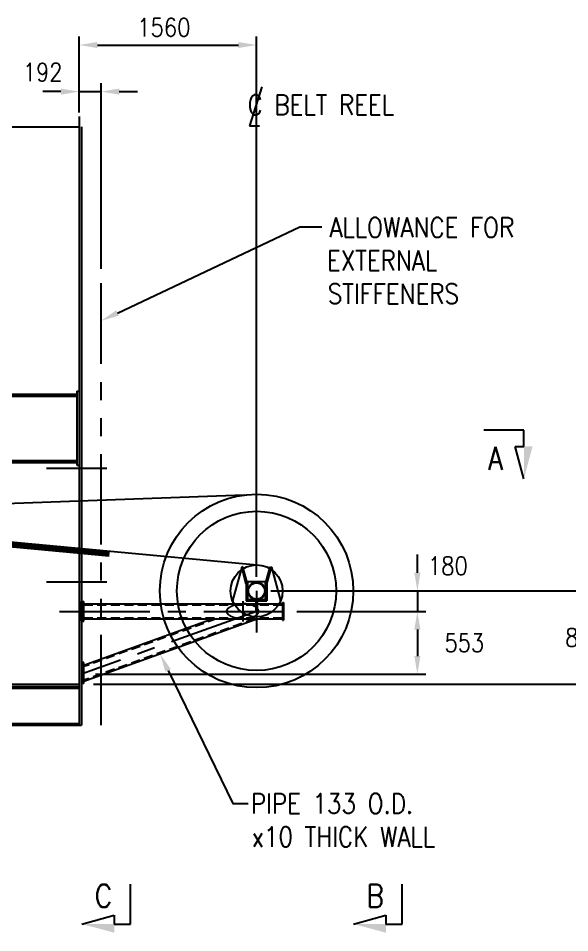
# Model space of a CAD drawing. Extents: x 0 to 45720, y 0 to 30480.
# Drawn here: x 12922 to 17770, y 8851 to 16890 of the extents above; entities that cross this region are included whole.
import ezdxf
from ezdxf.enums import TextEntityAlignment as Align

# ---------------------------------------------------------------- set-up
doc = ezdxf.new("R2010")
doc.units = 0
doc.header["$LTSCALE"] = 25
for name, pattern in [('CENTER', [50.8, 31.75, -6.35, 6.35, -6.35]), ('HIDDEN', [9.525, 6.35, -3.175]), ('HIDDEN2', [4.7625, 3.175, -1.5875]), ('PHANTOM', [63.5, 31.75, -6.35, 6.35, -6.35, 6.35, -6.35])]:
    doc.linetypes.add(name, pattern=pattern)
doc.layers.get('DEFPOINTS').update_dxf_attribs({"linetype": 'CONTINUOUS'})
for name, color, linetype in [('EMS_CL', 1, 'CENTER'), ('EMS_DIM', 3, 'CONTINUOUS'), ('EMS_GRAY', 252, 'CONTINUOUS'), ('EMS_HF', 3, 'HIDDEN2'), ('EMS_HIDDEN', 3, 'HIDDEN'), ('EMS_OBJECT', 2, 'CONTINUOUS'), ('EMS_PHANTOM', 3, 'PHANTOM'), ('EMS_REV', 7, 'CONTINUOUS'), ('EMS_SECTIONARROWS', 7, 'CONTINUOUS'), ('EMS_SHIPSTRUCTURE', 151, 'CONTINUOUS')]:
    doc.layers.add(name, color=color, linetype=linetype)
doc.styles.add('EMS', font='Romans.shx', dxfattribs={"width": 0.85, "height": 160})
doc.dimstyles.get("Standard").update_dxf_attribs({"dimtxt": 2.5, "dimasz": 2.5, "dimexe": 1.25, "dimexo": 0.625, "dimtad": 1, "dimcen": 2.5, "dimazin": 3, "dimtfac": 1, "dimtmove": 0, "dimatfit": 3})

# ---------------------------------------------------------------- blocks, each defined once
blk = doc.blocks.new('*U80')
at = {"layer": 'EMS_OBJECT', "style": 'EMS', "width": 0.85}
for s, p in [('ALLOWANCE FOR', (15656.8, 14964.4)), ('EXTERNAL', (15635.6, 14672.7)), ('STIFFENERS', (15642.6, 14381.1))]:
    blk.add_text(s, height=175, dxfattribs=at).set_placement(p)
blk = doc.blocks.new('*U105')
at = {"layer": 'EMS_DIM', "color": 0, "style": 'EMS', "width": 0.85}
blk.add_text('192', height=160, dxfattribs=at).set_placement((12961.4, 16335.8))
blk = doc.blocks.new('*D38')
at = {"layer": 'DEFPOINTS', "color": 0}
for p in [(13649.3, 16245.2), (13457, 15936.2), (13649.3, 14562.9)]:
    blk.add_point(p, dxfattribs=at)
at = {"layer": 'EMS_DIM', "color": 0}
for p, q in [((13457, 16061.2), (13457, 16320.2)), ((13649.3, 14687.9), (13649.3, 16320.2)), ((13297, 16245.2), (13137, 16245.2)), ((13457, 16245.2), (13649.3, 16245.2)), ((13809.3, 16245.2), (13969.3, 16245.2))]:
    blk.add_line(p, q, dxfattribs=at)
for points in [[(13297, 16271.8), (13297, 16218.5), (13457, 16245.2)], [(13809.3, 16271.8), (13809.3, 16218.5), (13649.3, 16245.2)]]:
    blk.add_solid(points, dxfattribs=at)
at = {"layer": 'EMS_REV'}
blk.add_blockref('*U105', (0, 0), dxfattribs=at)
blk = doc.blocks.new('*U106')
at = {"layer": 'EMS_DIM', "color": 0, "style": 'EMS', "width": 0.85}
blk.add_text('1560', height=160, dxfattribs=at).set_placement((13968.3, 16729.9))
blk = doc.blocks.new('*D39')
at = {"layer": 'DEFPOINTS', "color": 0}
for p in [(15017, 16654.9), (13457, 15936.2), (15017, 11855.7)]:
    blk.add_point(p, dxfattribs=at)
at = {"layer": 'EMS_DIM', "color": 0}
for p, q in [((13457, 16061.2), (13457, 16729.9)), ((15017, 11980.7), (15017, 16729.9)), ((13617, 16654.9), (14857, 16654.9))]:
    blk.add_line(p, q, dxfattribs=at)
for points in [[(13617, 16681.5), (13617, 16628.2), (13457, 16654.9)], [(14857, 16681.5), (14857, 16628.2), (15017, 16654.9)]]:
    blk.add_solid(points, dxfattribs=at)
at = {"layer": 'EMS_REV'}
blk.add_blockref('*U106', (0, 0), dxfattribs=at)
blk = doc.blocks.new('ARROW')
at = {"layer": 'EMS_SECTIONARROWS', "color": 7}
for p, q in [((0, 0), (0, 0.2765)), ((-0.337, 0), (-0.112, 0.0603)), ((-0.112, 0.0603), (-0.112, 0)), ((-0.112, 0), (0, 0))]:
    blk.add_line(p, q, dxfattribs=at)
at = {"layer": 'EMS_SECTIONARROWS', "color": 3}
blk.add_solid([(-0.337, 0), (-0.112, -0.0603), (-0.112, 0)], dxfattribs=at)
blk = doc.blocks.new('*U121')
at = {"layer": 'EMS_DIM', "color": 0, "style": 'EMS', "width": 0.85}
blk.add_text('820', height=160, dxfattribs=at).set_placement((17729.5, 11366))
blk = doc.blocks.new('*D32')
at = {"layer": 'DEFPOINTS', "color": 0}
for p in [(15017, 11855.7), (17923.8, 11855.7), (13456.9, 11036.2)]:
    blk.add_point(p, dxfattribs=at)
at = {"layer": 'EMS_DIM', "color": 0}
for p, q in [((15142, 11855.7), (17998.8, 11855.7)), ((17923.8, 11695.7), (17923.8, 11601)), ((17923.8, 11196.2), (17923.8, 11291)), ((13581.9, 11036.2), (17998.8, 11036.2))]:
    blk.add_line(p, q, dxfattribs=at)
for points in [[(17897.2, 11695.7), (17950.5, 11695.7), (17923.8, 11855.7)], [(17897.2, 11196.2), (17950.5, 11196.2), (17923.8, 11036.2)]]:
    blk.add_solid(points, dxfattribs=at)
at = {"layer": 'EMS_REV'}
blk.add_blockref('*U121', (0, 0), dxfattribs=at)
blk = doc.blocks.new('*U107')
at = {"layer": 'EMS_DIM', "color": 0, "style": 'EMS', "width": 0.85}
blk.add_text('180', height=160, dxfattribs=at).set_placement((16523.8, 11996))
blk = doc.blocks.new('*D33')
at = {"layer": 'DEFPOINTS', "color": 0}
for p in [(15017, 11855.7), (15244.6, 11676.2), (16430.5, 11676.2)]:
    blk.add_point(p, dxfattribs=at)
at = {"layer": 'EMS_DIM', "color": 0}
for p, q in [((16430.5, 12015.7), (16430.5, 12175.7)), ((15142, 11855.7), (16505.5, 11855.7)), ((16430.5, 11855.7), (16430.5, 11676.2)), ((15369.6, 11676.2), (16505.5, 11676.2)), ((16430.5, 11516.2), (16430.5, 11356.2))]:
    blk.add_line(p, q, dxfattribs=at)
for points in [[(16403.8, 12015.7), (16457.2, 12015.7), (16430.5, 11855.7)], [(16403.8, 11516.2), (16457.2, 11516.2), (16430.5, 11676.2)]]:
    blk.add_solid(points, dxfattribs=at)
at = {"layer": 'EMS_REV'}
blk.add_blockref('*U107', (0, 0), dxfattribs=at)
blk = doc.blocks.new('*U120')
at = {"layer": 'EMS_DIM', "color": 0, "style": 'EMS', "width": 0.85}
blk.add_text('553', height=160, dxfattribs=at).set_placement((16668.7, 11319.9))
blk = doc.blocks.new('*D34')
at = {"layer": 'DEFPOINTS', "color": 0}
for p in [(15244.6, 11676.2), (13477, 11123.6), (16430.5, 11123.6)]:
    blk.add_point(p, dxfattribs=at)
at = {"layer": 'EMS_DIM', "color": 0}
for p, q in [((15369.6, 11676.2), (16505.5, 11676.2)), ((16430.5, 11516.2), (16430.5, 11283.6)), ((13602, 11123.6), (16505.5, 11123.6))]:
    blk.add_line(p, q, dxfattribs=at)
for points in [[(16403.8, 11516.2), (16457.2, 11516.2), (16430.5, 11676.2)], [(16403.8, 11283.6), (16457.2, 11283.6), (16430.5, 11123.6)]]:
    blk.add_solid(points, dxfattribs=at)
at = {"layer": 'EMS_REV'}
blk.add_blockref('*U120', (0, 0), dxfattribs=at)
blk = doc.blocks.new('*U92')
at = {"layer": 'EMS_OBJECT', "style": 'EMS', "width": 0.85}
for s, p in [('PIPE 133 O.D.', (14966.3, 9898.9)), ('x10 THICK WALL', (14973.3, 9607.3))]:
    blk.add_text(s, height=175, dxfattribs=at).set_placement(p)
blk = doc.blocks.new('*U93')
at = {"layer": 'EMS_DIM'}
blk.add_lwpolyline([(14238.7, 11157.3), (14807.7, 9987.8), (14942.9, 9987.8)], dxfattribs=at)
blk.add_solid([(14214.7, 11145.6), (14168.7, 11301.2), (14262.7, 11168.9)], dxfattribs=at)
blk = doc.blocks.new('*U95')
at = {"layer": 'EMS_DIM'}
blk.add_lwpolyline([(13794, 14298.9), (15398.6, 15057.7), (15591.3, 15057.7)], dxfattribs=at)
blk.add_solid([(13805.4, 14274.8), (13649.3, 14230.5), (13782.6, 14323)], dxfattribs=at)
blk = doc.blocks.new('A$C7DA638E0')
at = {"layer": 'EMS_HIDDEN'}
for p, q in [((3954.1, 436), (4071.9, 436)), ((4427.1, -136), (4309.4, -136))]:
    blk.add_line(p, q, dxfattribs=at)
at = {"layer": 'EMS_OBJECT'}
for p, q in [((0, 450), (5469, 450)), ((0, 436), (3954.1, 436)), ((1672.4, -136), (1672.4, 436)), ((1684.4, -136), (1684.4, 436)), ((2060.4, -136), (2060.4, 436)), ((2072.4, -136), (2072.4, 436)), ((2436.7, -136), (2436.7, 436)), ((2448.7, -136), (2448.7, 436)), ((4068.7, 441.1), (3951, 441.1)), ((4312.5, -141.1), (3951, 441.1)), ((4430.2, -141.1), (4068.7, 441.1)), ((4071.9, 436), (5469, 436)), ((5469, 475), (5469, -175)), ((5469, 475), (5489, 475)), ((5489, 475), (5489, -175)), ((-200, -136), (4309.4, -136)), ((-200, -150), (5469, -150)), ((4312.5, -141.1), (4430.2, -141.1)), ((4427.1, -136), (5469, -136)), ((5469, -175), (5489, -175))]:
    blk.add_line(p, q, dxfattribs=at)
blk = doc.blocks.new('A$C43065EBA')
at = {"layer": 'EMS_OBJECT'}
for p, q in [((3204.6, 3955.5), (3204.6, -1395.7)), ((989.8, -822.7), (659.8, -822.7)), ((659.8, -822.7), (659.8, -834.7)), ((989.8, -834.7), (659.8, -834.7)), ((754.8, -1035.7), (754.8, -834.7)), ((764.8, -1035.7), (764.8, -834.7)), ((884.8, -1035.7), (884.8, -834.7)), ((894.8, -1035.7), (894.8, -834.7)), ((989.8, -822.7), (989.8, -834.7)), ((2064.8, -822.7), (1734.8, -822.7)), ((1734.8, -822.7), (1734.8, -834.7)), ((2064.8, -834.7), (1734.8, -834.7)), ((1829.8, -1035.7), (1829.8, -834.7)), ((1839.8, -1035.7), (1839.8, -834.7)), ((1959.8, -1035.7), (1959.8, -834.7)), ((1969.8, -1035.7), (1969.8, -834.7)), ((2064.8, -822.7), (2064.8, -834.7)), ((2574.8, -822.7), (2404.8, -822.7)), ((2404.8, -834.7), (2404.8, -822.7)), ((2574.8, -834.7), (2404.8, -834.7)), ((2419.8, -1035.7), (2419.8, -834.7)), ((2429.8, -1035.7), (2429.8, -834.7)), ((2549.8, -1035.7), (2549.8, -834.7)), ((2559.8, -1035.7), (2559.8, -834.7)), ((2574.8, -834.7), (2574.8, -822.7)), ((-125.2, -1035.7), (3204.6, -1035.7)), ((-117.1, -1055.7), (3204.6, -1055.7)), ((-111.4, -1069.7), (3204.6, -1069.7)), ((15.8, -1381.7), (3204.6, -1381.7)), ((21.5, -1395.7), (3204.6, -1395.7))]:
    blk.add_line(p, q, dxfattribs=at)
blk = doc.blocks.new('A$C4ED973F3')
at = {"layer": 'EMS_CL'}
for p, q in [((0, 0), (0, -365.3)), ((-122, -90.2), (-122, -268.5)), ((-1732.7, -179.5), (227.6, -179.5)), ((0, -179.5), (-1540, -732.1))]:
    blk.add_line(p, q, dxfattribs=at)
at = {"layer": 'EMS_GRAY'}
blk.add_lwpolyline([(-79.4, 79.4), (-79.4, -79.4), (79.4, -79.4), (79.4, 79.4)], close=True, dxfattribs=at)
for radius in [850, 700, 228.6]:
    blk.add_circle((0, 0), radius, dxfattribs=at)
at = {"layer": 'EMS_HF'}
for p, q in [((-1520, -123), (227.6, -123)), ((-1520, -236), (227.6, -236)), ((-352.6, -246), (-1520, -664.9)), ((-18, -246), (-1520, -785))]:
    blk.add_line(p, q, dxfattribs=at)
blk.add_polyline3d([(-122, -246, 0), (-125.4, -246, 0), (-128.8, -245.9, 0), (-132.2, -245.8, 0), (-135.6, -245.7, 0), (-139, -245.5, 0), (-142.4, -245.3, 0), (-145.8, -245, 0), (-149.1, -244.7, 0), (-152.5, -244.4, 0), (-155.8, -244, 0), (-159.1, -243.6, 0), (-162.4, -243.1, 0), (-165.6, -242.6, 0), (-168.8, -242.1, 0), (-172, -241.5, 0), (-175.2, -240.9, 0), (-178.3, -240.3, 0), (-181.4, -239.6, 0), (-184.5, -238.9, 0), (-187.5, -238.1, 0), (-190.5, -237.4, 0), (-193.5, -236.5, 0), (-196.4, -235.7, 0), (-199.2, -234.8, 0), (-202, -233.9, 0), (-204.8, -232.9, 0), (-207.5, -231.9, 0), (-210.2, -230.9, 0), (-212.8, -229.9, 0), (-215.3, -228.8, 0), (-217.8, -227.7, 0), (-220.3, -226.5, 0), (-222.7, -225.4, 0), (-225, -224.2, 0), (-227.2, -222.9, 0), (-229.4, -221.7, 0), (-231.6, -220.4, 0), (-233.6, -219.1, 0), (-235.6, -217.8, 0), (-237.6, -216.4, 0), (-239.4, -215.1, 0), (-241.2, -213.7, 0), (-242.9, -212.3, 0), (-244.6, -210.8, 0), (-246.2, -209.4, 0), (-247.6, -207.9, 0), (-249.1, -206.4, 0), (-250.4, -204.9, 0), (-251.7, -203.4, 0), (-252.9, -201.9, 0), (-254, -200.4, 0), (-255, -198.8, 0), (-256, -197.2, 0), (-256.8, -195.7, 0), (-257.6, -194.1, 0), (-258.3, -192.5, 0), (-258.9, -190.9, 0), (-259.5, -189.3, 0), (-259.9, -187.6, 0), (-260.3, -186, 0), (-260.6, -184.4, 0), (-260.8, -182.8, 0), (-260.9, -181.1, 0), (-261, -179.5, 0), (-260.9, -177.9, 0), (-260.8, -176.2, 0), (-260.6, -174.6, 0), (-260.3, -173, 0), (-259.9, -171.4, 0), (-259.5, -169.7, 0), (-258.9, -168.1, 0), (-258.3, -166.5, 0), (-257.6, -164.9, 0), (-256.8, -163.3, 0), (-256, -161.8, 0), (-255, -160.2, 0), (-254, -158.6, 0), (-252.9, -157.1, 0), (-251.7, -155.6, 0), (-250.4, -154.1, 0), (-249.1, -152.6, 0), (-247.6, -151.1, 0), (-246.2, -149.6, 0), (-244.6, -148.2, 0), (-242.9, -146.7, 0), (-241.2, -145.3, 0), (-239.4, -143.9, 0), (-237.6, -142.6, 0), (-235.6, -141.2, 0), (-233.6, -139.9, 0), (-231.6, -138.6, 0), (-229.4, -137.3, 0), (-227.2, -136.1, 0), (-225, -134.8, 0), (-222.7, -133.6, 0), (-220.3, -132.5, 0), (-217.8, -131.3, 0), (-215.3, -130.2, 0), (-212.8, -129.1, 0), (-210.2, -128.1, 0), (-207.5, -127.1, 0), (-204.8, -126.1, 0), (-202, -125.1, 0), (-199.2, -124.2, 0), (-196.4, -123.3, 0), (-193.5, -122.5, 0), (-190.5, -121.6, 0), (-187.5, -120.9, 0), (-184.5, -120.1, 0), (-181.4, -119.4, 0), (-178.3, -118.7, 0), (-175.2, -118.1, 0), (-172, -117.5, 0), (-168.8, -116.9, 0), (-165.6, -116.4, 0), (-162.4, -115.9, 0), (-159.1, -115.4, 0), (-155.8, -115, 0), (-152.5, -114.6, 0), (-149.1, -114.3, 0), (-145.8, -114, 0), (-142.4, -113.7, 0), (-139, -113.5, 0), (-135.6, -113.3, 0), (-132.2, -113.2, 0), (-128.8, -113.1, 0), (-125.4, -113, 0), (-122, -113, 0)], dxfattribs=at)
at = {"layer": 'EMS_OBJECT'}
for p, q in [((-131.2, 209.3), (-207.6, -76)), ((-119.6, 212.4), (-131.2, 209.3)), ((-91.4, 60.9), (-131.2, 209.3)), ((-79.4, 62.5), (-119.6, 212.4)), ((79.4, 62.5), (119.6, 212.4)), ((91.4, 60.9), (131.2, 209.3)), ((119.6, 212.4), (131.2, 209.3)), ((131.2, 209.3), (207.6, -76)), ((-91.4, 60.9), (-91.4, -88)), ((-79.4, 62.5), (-79.4, -88)), ((79.4, 62.5), (79.4, -88)), ((91.4, 60.9), (91.4, -88)), ((-207.6, -76), (-207.6, -113)), ((-79.4, -76), (79.4, -76)), ((207.6, -76), (207.6, -113)), ((-1540, -93), (-1520, -93)), ((-1540, -266), (-1540, -93)), ((-1520, -266), (-1520, -93)), ((-1520, -113), (227.6, -113)), ((-91.4, -88), (91.4, -88)), ((-6, -88), (-6, -179.5)), ((6, -88), (6, -179.5)), ((227.6, -101), (237.6, -101)), ((227.6, -101), (227.6, -258)), ((237.6, -101), (237.6, -258)), ((-6, -179.5), (6, -179.5)), ((-1540, -266), (-1520, -266)), ((-1520, -246), (227.6, -246)), ((-382.2, -246), (-1520, -654.3)), ((11.6, -246), (-1520, -795.6)), ((227.6, -258), (237.6, -258)), ((-1520, -630.5), (-1540, -630.5)), ((-1540, -630.5), (-1540, -813.5)), ((-1520, -813.5), (-1520, -630.5)), ((-1520, -813.5), (-1540, -813.5))]:
    blk.add_line(p, q, dxfattribs=at)
blk.add_polyline3d([(-122, -246, 0), (-118.6, -246, 0), (-115.2, -245.9, 0), (-111.8, -245.8, 0), (-108.4, -245.7, 0), (-105, -245.5, 0), (-101.6, -245.3, 0), (-98.3, -245, 0), (-94.9, -244.7, 0), (-91.6, -244.4, 0), (-88.3, -244, 0), (-85, -243.6, 0), (-81.7, -243.1, 0), (-78.4, -242.6, 0), (-75.2, -242.1, 0), (-72, -241.5, 0), (-68.8, -240.9, 0), (-65.7, -240.3, 0), (-62.6, -239.6, 0), (-59.5, -238.9, 0), (-56.5, -238.1, 0), (-53.5, -237.4, 0), (-50.6, -236.5, 0), (-47.7, -235.7, 0), (-44.8, -234.8, 0), (-42, -233.9, 0), (-39.2, -232.9, 0), (-36.5, -231.9, 0), (-33.9, -230.9, 0), (-31.3, -229.9, 0), (-28.7, -228.8, 0), (-26.2, -227.7, 0), (-23.8, -226.5, 0), (-21.4, -225.4, 0), (-19.1, -224.2, 0), (-16.8, -222.9, 0), (-14.6, -221.7, 0), (-12.5, -220.4, 0), (-10.4, -219.1, 0), (-8.4, -217.8, 0), (-6.5, -216.4, 0), (-4.6, -215.1, 0), (-2.8, -213.7, 0), (-1.1, -212.3, 0), (0.5, -210.8, 0), (2.1, -209.4, 0), (3.6, -207.9, 0), (5, -206.4, 0), (6.4, -204.9, 0), (7.6, -203.4, 0), (8.8, -201.9, 0), (9.9, -200.4, 0), (11, -198.8, 0), (11.9, -197.2, 0), (12.8, -195.7, 0), (13.6, -194.1, 0), (14.3, -192.5, 0), (14.9, -190.9, 0), (15.4, -189.3, 0), (15.9, -187.6, 0), (16.3, -186, 0), (16.6, -184.4, 0), (16.8, -182.8, 0), (16.9, -181.1, 0), (16.9, -179.5, 0), (16.9, -177.9, 0), (16.8, -176.2, 0), (16.6, -174.6, 0), (16.3, -173, 0), (15.9, -171.4, 0), (15.4, -169.7, 0), (14.9, -168.1, 0), (14.3, -166.5, 0), (13.6, -164.9, 0), (12.8, -163.3, 0), (11.9, -161.8, 0), (11, -160.2, 0), (9.9, -158.6, 0), (8.8, -157.1, 0), (7.6, -155.6, 0), (6.4, -154.1, 0), (5, -152.6, 0), (3.6, -151.1, 0), (2.1, -149.6, 0), (0.5, -148.2, 0), (-1.1, -146.7, 0), (-2.8, -145.3, 0), (-4.6, -143.9, 0), (-6.5, -142.6, 0), (-8.4, -141.2, 0), (-10.4, -139.9, 0), (-12.5, -138.6, 0), (-14.6, -137.3, 0), (-16.8, -136.1, 0), (-19.1, -134.8, 0), (-21.4, -133.6, 0), (-23.8, -132.5, 0), (-26.2, -131.3, 0), (-28.7, -130.2, 0), (-31.3, -129.1, 0), (-33.9, -128.1, 0), (-36.5, -127.1, 0), (-39.2, -126.1, 0), (-42, -125.1, 0), (-44.8, -124.2, 0), (-47.7, -123.3, 0), (-50.6, -122.5, 0), (-53.5, -121.6, 0), (-56.5, -120.9, 0), (-59.5, -120.1, 0), (-62.6, -119.4, 0), (-65.7, -118.7, 0), (-68.8, -118.1, 0), (-72, -117.5, 0), (-75.2, -116.9, 0), (-78.4, -116.4, 0), (-81.7, -115.9, 0), (-85, -115.4, 0), (-88.3, -115, 0), (-91.6, -114.6, 0), (-94.9, -114.3, 0), (-98.3, -114, 0), (-101.6, -113.7, 0), (-105, -113.5, 0), (-108.4, -113.3, 0), (-111.8, -113.2, 0), (-115.2, -113.1, 0), (-118.6, -113, 0), (-122, -113, 0)], dxfattribs=at)
for radius in [76, 71.2]:
    blk.add_circle((0, 0), radius, dxfattribs=at)
at = {"layer": 'EMS_PHANTOM'}
blk.add_line((-1367.7, -1179.5), (-1367.7, 2707.1), dxfattribs=at)
blk = doc.blocks.new('A$C11F26C3B')
at = {"layer": 'EMS_OBJECT'}
blk.add_blockref('A$C4ED973F3', (4764.8, -216.2), dxfattribs=at)
blk = doc.blocks.new('A$C206D3FC8')
at = {"layer": 'EMS_SHIPSTRUCTURE'}
for p, q in [((3184.6, 1539.3), (3184.6, 889.3)), ((3184.6, 1539.3), (3204.6, 1539.3)), ((3204.6, 1539.3), (3204.6, 889.3)), ((-762, 1514.3), (3184.6, 1514.3)), ((-762, 1497.3), (3184.6, 1497.3)), ((-3609, 914.3), (3184.6, 914.3)), ((-762, 931.3), (3184.6, 931.3)), ((3184.6, 889.3), (3204.6, 889.3))]:
    blk.add_line(p, q, dxfattribs=at)

msp = doc.modelspace()

# ---------------------------------------------------------------- linework, layer by layer
at = {"layer": 'EMS_DIM'}
for p, q in [((13168.732, 12936.107), (13700.041, 12936.107)), ((13168.732, 11936.107), (13700.041, 11936.107)), ((16753.719, 11036.235), (23744.384, 11036.235))]:
    msp.add_line(p, q, dxfattribs=at)
at = {"layer": 'EMS_DIM', "const_width": 50}
msp.add_lwpolyline([(10975.694, 12437.526), (13724.117, 12180.129)], dxfattribs=at)
at = {"layer": 'EMS_OBJECT'}
for p, q in [((15063.791, 16287.141), (14955.854, 15945.51)), ((7967.031, 15936.239), (13457.031, 15936.239)), ((13457.031, 15936.239), (13457.031, 10676.235)), ((13477.031, 15936.239), (13477.031, 10676.235)), ((14955.854, 15945.51), (15043.553, 15945.51)), ((13457.031, 13161.239), (13457.031, 12661.239)), ((14909.087, 12698.853), (10236.358, 12528.63)), ((10306.005, 12525.734), (15017.731, 12084.334)), ((13456.866, 10676.235), (13477.031, 10676.235))]:
    msp.add_line(p, q, dxfattribs=at)

# ---------------------------------------------------------------- block references
at = {"layer": 'EMS_DIM'}
msp.add_blockref('A$C7DA638E0', (7967.866, 13136.239), dxfattribs=at)
at = {"layer": 'EMS_OBJECT'}
for name in ['A$C43065EBA', 'A$C11F26C3B']:
    msp.add_blockref(name, (10252.253, 12071.906), dxfattribs=at)
at = {"layer": 'EMS_OBJECT', "color": 6}
msp.add_blockref('A$C206D3FC8', (10252.253, 12071.906), dxfattribs=at)
at = {"layer": 'EMS_REV'}
for name in ['*U80', '*U95', '*U93', '*U92']:
    msp.add_blockref(name, (0, 0), dxfattribs=at)
at = {"layer": 'EMS_SECTIONARROWS', "xscale": 1269.999999999982, "yscale": 1269.999999999982, "zscale": 1269.999999999982, "rotation": 90}
msp.add_blockref('ARROW', (17366.781, 13268.904), dxfattribs=at)
at = {"layer": 'EMS_SECTIONARROWS', "xscale": 1269.999999999982, "yscale": 1269.999999999982, "zscale": 1269.999999999982}
for p in [(13908.072, 8927.808), (16296.915, 8927.808)]:
    msp.add_blockref('ARROW', p, dxfattribs=at)

# ---------------------------------------------------------------- texts
at = {"layer": 'EMS_OBJECT', "style": 'EMS', "width": 0.85}
msp.add_text('C BELT REEL', height=175, dxfattribs=at).set_placement((14937.915, 16041.043))
at = {"layer": 'EMS_SECTIONARROWS', "color": 7, "style": 'EMS', "width": 0.85}
for s, p in [('A', (17118.809, 13021.281)), ('C', (13671.369, 9175.152)), ('B', (16060.213, 9175.152))]:
    msp.add_text(s, height=200, dxfattribs=at).set_placement(p, align=Align.MIDDLE)

# ---------------------------------------------------------------- dimensions: what is measured, and where the dimension line sits
at = {"layer": 'EMS_DIM'}
dim = msp.add_linear_dim(base=(15017.031, 16654.878), p1=(13457.031, 15936.239), p2=(15017.031, 11855.735), dimstyle='Standard', dxfattribs=at)
dim.commit()
dim.dimension.update_dxf_attribs({"geometry": '*D39', "text_midpoint": (14237.031, 16809.878)})
dim = msp.add_linear_dim(base=(13649.343, 16245.179), p1=(13457.031, 15936.239), p2=(13649.343, 14562.852), dimstyle='Standard', dxfattribs=at)
dim.commit()
dim.dimension.update_dxf_attribs({"geometry": '*D38', "text_midpoint": (13165.429, 16415.812), "dimtype": 128})
dim = msp.add_linear_dim(base=(16430.491, 11676.235), p1=(15017.031, 11855.735), p2=(15244.644, 11676.235), angle=90, dimstyle='Standard', dxfattribs=at)
dim.commit()
dim.dimension.update_dxf_attribs({"geometry": '*D33', "text_midpoint": (16727.84, 12075.966), "dimtype": 128})
for base, p1, p2, picture, middle in [((17923.832, 11855.735), (13456.866, 11036.235), (15017.031, 11855.735), '*D32', (17923.832, 11445.985)), ((16430.491, 11123.612), (15244.644, 11676.235), (13477.031, 11123.612), '*D34', (16862.991, 11399.923))]:
    dim = msp.add_linear_dim(base=base, p1=p1, p2=p2, angle=90, dimstyle='Standard', dxfattribs=at)
    dim.commit()
    dim.dimension.update_dxf_attribs({"geometry": picture, "text_midpoint": middle})

doc.saveas('drawing.dxf')
